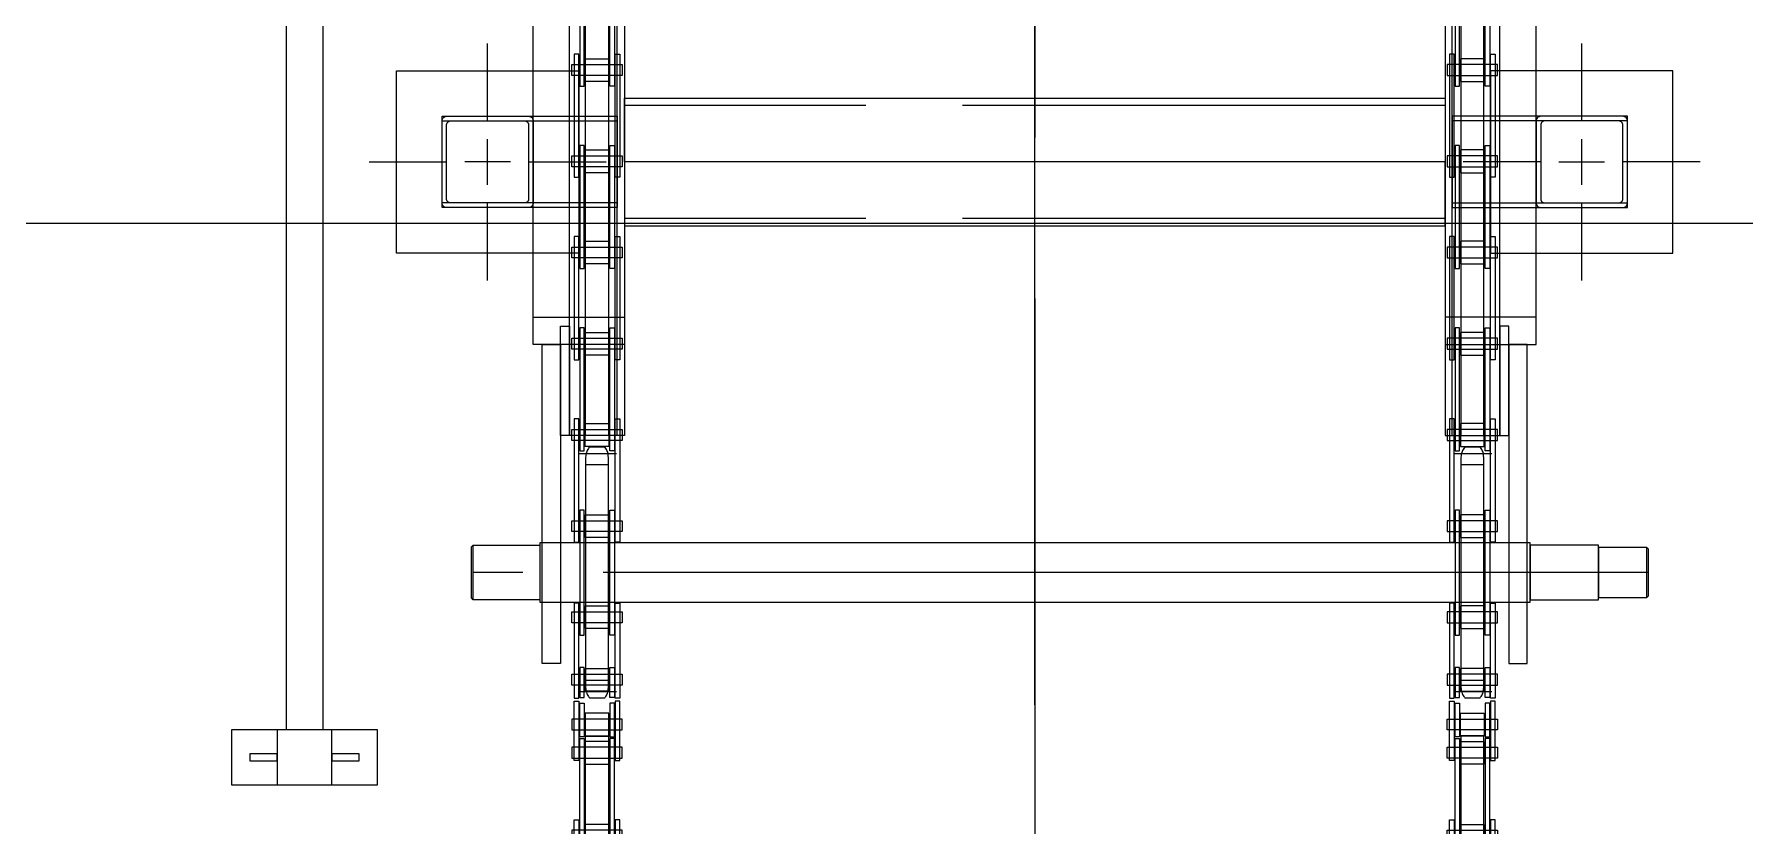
# Model space of a CAD drawing. Extents: x -115306 to 97263, y 46189 to 262006.
# Drawn here: x -42205 to -40329, y 245128 to 245996 of the extents above; entities that cross this region are included whole.
import ezdxf

# ---------------------------------------------------------------- set-up
doc = ezdxf.new("R2010")
doc.units = 0
doc.header["$LTSCALE"] = 508
for name, pattern in [('STYLE_02', [0.694427, 0.486069, -0.208359]), ('STYLE_03', [1.25, 1.041641, -0.208359]), ('STYLE_06', [3.125, 2.083359, -0.347214, 0.347214, -0.347214])]:
    doc.linetypes.add(name, pattern=pattern)
doc.layers.add('CERCHAS', color=211, linetype='CONTINUOUS')
doc.layers.add('INSTALACION_NUEVA', color=7, linetype='CONTINUOUS')

# ---------------------------------------------------------------- blocks, each defined once
blk = doc.blocks.new('*U330')
at = {"layer": 'INSTALACION_NUEVA', "color": 4, "linetype": 'Continuous'}
for p, q in [((-17193.6, 21689.2), (-17151.6, 21689.2)), ((-17193.6, 21428.2), (-17151.6, 21428.2))]:
    blk.add_line(p, q, dxfattribs=at)
at = {"layer": 'INSTALACION_NUEVA', "color": 1, "linetype": 'Continuous'}
for points in [[(-17160.3, 21684.8), (-17160.4, 21686.5), (-17160.5, 21687.7), (-17160.7, 21689), (-17161, 21690.2), (-17161.4, 21691.4), (-17161.9, 21692.5), (-17162.5, 21693.6), (-17163.2, 21694.7), (-17164, 21695.7), (-17164, 21695.7), (-17164.4, 21696.2), (-17181.1, 21696.2), (-17181.6, 21695.7), (-17182.3, 21694.7), (-17183, 21693.6), (-17183.6, 21692.5), (-17184.1, 21691.4), (-17184.5, 21690.2), (-17184.8, 21689), (-17185.1, 21687.7), (-17185.2, 21686.5), (-17185.2, 21686.5), (-17185.3, 21684.9), (-17185.3, 21682.3), (-17185.3, 21435.2), (-17185.3, 21432.6), (-17185.2, 21431), (-17185.1, 21429.7), (-17184.8, 21428.5), (-17184.5, 21427.3), (-17184.1, 21426.1), (-17183.6, 21424.9), (-17183, 21423.8), (-17182.3, 21422.8), (-17181.6, 21421.8), (-17181.1, 21421.2), (-17164.4, 21421.2), (-17164, 21421.8), (-17163.2, 21422.8), (-17162.5, 21423.8), (-17161.9, 21424.9), (-17161.4, 21426.1), (-17161, 21427.3), (-17160.7, 21428.5), (-17160.5, 21429.7), (-17160.4, 21431), (-17160.4, 21431), (-17160.3, 21432.6), (-17160.3, 21435.2), (-17160.3, 21682.3), (-17160.3, 21684.8)], [(-17185.3, 21440.7), (-17160.3, 21440.7), (-17160.3, 21676.7), (-17185.3, 21676.7)]]:
    blk.add_lwpolyline(points, close=True, dxfattribs=at)
blk = doc.blocks.new('*U331')
at = {"layer": 'INSTALACION_NUEVA', "color": 4, "linetype": 'Continuous'}
for p, q in [((-18153.6, 21689.2), (-18111.6, 21689.2)), ((-18153.6, 21428.2), (-18111.6, 21428.2))]:
    blk.add_line(p, q, dxfattribs=at)
at = {"layer": 'INSTALACION_NUEVA', "color": 1, "linetype": 'Continuous'}
for points in [[(-18120.3, 21684.8), (-18120.4, 21686.5), (-18120.5, 21687.7), (-18120.7, 21689), (-18121, 21690.2), (-18121.4, 21691.4), (-18121.9, 21692.5), (-18122.5, 21693.6), (-18123.2, 21694.7), (-18124, 21695.7), (-18124, 21695.7), (-18124.4, 21696.2), (-18141.1, 21696.2), (-18141.6, 21695.7), (-18142.3, 21694.7), (-18143, 21693.6), (-18143.6, 21692.5), (-18144.1, 21691.4), (-18144.5, 21690.2), (-18144.8, 21689), (-18145.1, 21687.7), (-18145.2, 21686.5), (-18145.2, 21686.5), (-18145.3, 21684.9), (-18145.3, 21682.3), (-18145.3, 21435.2), (-18145.3, 21432.6), (-18145.2, 21431), (-18145.1, 21429.7), (-18144.8, 21428.5), (-18144.5, 21427.3), (-18144.1, 21426.1), (-18143.6, 21424.9), (-18143, 21423.8), (-18142.3, 21422.8), (-18141.6, 21421.8), (-18141.1, 21421.2), (-18124.4, 21421.2), (-18124, 21421.8), (-18123.2, 21422.8), (-18122.5, 21423.8), (-18121.9, 21424.9), (-18121.4, 21426.1), (-18121, 21427.3), (-18120.7, 21428.5), (-18120.5, 21429.7), (-18120.4, 21431), (-18120.4, 21431), (-18120.3, 21432.6), (-18120.3, 21435.2), (-18120.3, 21682.3), (-18120.3, 21684.8)], [(-18145.3, 21440.7), (-18120.3, 21440.7), (-18120.3, 21676.7), (-18145.3, 21676.7)]]:
    blk.add_lwpolyline(points, close=True, dxfattribs=at)
blk = doc.blocks.new('*U332')
at = {"layer": 'INSTALACION_NUEVA', "color": 1, "linetype": 'Continuous'}
for p, q in [((-18268.5, 21528.7), (-18268.5, 21588.7)), ((-16981.5, 21531.2), (-16981.5, 21586.2))]:
    blk.add_line(p, q, dxfattribs=at)
at = {"layer": 'INSTALACION_NUEVA', "color": 4, "linetype": 'STYLE_06'}
blk.add_line((-16979.5, 21558.7), (-18268.5, 21558.7), dxfattribs=at)
at = {"layer": 'INSTALACION_NUEVA', "color": 1, "linetype": 'Continuous'}
for points in [[(-18195.5, 21528.7), (-18268.5, 21528.7), (-18270.5, 21530.7), (-18270.5, 21586.7), (-18268.5, 21588.7), (-18195.5, 21588.7)], [(-17109.5, 21591.2), (-18195.5, 21591.2), (-18195.5, 21526.2), (-17109.5, 21526.2)], [(-17034.5, 21588.7), (-17109.5, 21588.7), (-17109.5, 21528.7), (-17034.5, 21528.7)], [(-17034.5, 21531.2), (-16981.5, 21531.2), (-16979.5, 21533.2), (-16979.5, 21584.2), (-16981.5, 21586.2), (-17034.5, 21586.2)]]:
    blk.add_lwpolyline(points, close=True, dxfattribs=at)
at = {"layer": 'INSTALACION_NUEVA', "color": 4}
for name in ['*U331', '*U330']:
    blk.add_blockref(name, (0, 0), dxfattribs=at)
blk = doc.blocks.new('*U337')
at = {"layer": 'INSTALACION_NUEVA', "color": 4, "linetype": 'Continuous'}
for p, q in [((-17102.8, 22178.7), (-17202.8, 22178.7)), ((-17102.8, 21838.7), (-17202.8, 21838.7))]:
    blk.add_line(p, q, dxfattribs=at)
at = {"layer": 'INSTALACION_NUEVA', "color": 1, "linetype": 'Continuous'}
blk.add_lwpolyline([(-17102.8, 21808.7), (-17102.8, 22208.7), (-17202.8, 22208.7), (-17202.8, 21808.7)], close=True, dxfattribs=at)
blk = doc.blocks.new('*U342')
at = {"layer": 'INSTALACION_NUEVA', "color": 1, "linetype": 'Continuous'}
blk.add_lwpolyline([(-17002.8, 21958.7), (-17002.8, 22058.7), (-17194.8, 22058.7), (-17194.8, 21958.7)], close=True, dxfattribs=at)
at = {"layer": 'INSTALACION_NUEVA', "color": 4, "linetype": 'STYLE_03'}
blk.add_lwpolyline([(-17002.8, 21963.7), (-17002.8, 22053.7), (-17194.8, 22053.7), (-17194.8, 21963.7)], close=True, dxfattribs=at)
blk = doc.blocks.new('*U343')
at = {"layer": 'INSTALACION_NUEVA', "color": 1, "linetype": 'STYLE_02'}
blk.add_lwpolyline([(-17002.8, 22053.7), (-17002.8, 22054.2), (-17002.9, 22054.7), (-17003, 22055.2), (-17003.2, 22055.6), (-17003.4, 22056.1), (-17003.6, 22056.5), (-17003.9, 22056.9), (-17004.2, 22057.3), (-17004.6, 22057.6), (-17005, 22057.9), (-17005.4, 22058.1), (-17005.9, 22058.3), (-17006.3, 22058.5), (-17006.8, 22058.6), (-17007.3, 22058.7), (-17007.8, 22058.7), (-17097.8, 22058.7), (-17098.3, 22058.7), (-17098.8, 22058.6), (-17099.2, 22058.5), (-17099.7, 22058.3), (-17100.1, 22058.1), (-17100.6, 22057.9), (-17100.9, 22057.6), (-17101.3, 22057.3), (-17101.6, 22056.9), (-17101.9, 22056.5), (-17102.2, 22056.1), (-17102.4, 22055.6), (-17102.6, 22055.2), (-17102.7, 22054.7), (-17102.8, 22054.2), (-17102.8, 22053.7), (-17102.8, 21963.7), (-17102.8, 21963.2), (-17102.7, 21962.7), (-17102.6, 21962.3), (-17102.4, 21961.8), (-17102.2, 21961.4), (-17101.9, 21960.9), (-17101.6, 21960.5), (-17101.3, 21960.2), (-17100.9, 21959.9), (-17100.6, 21959.6), (-17100.1, 21959.3), (-17099.7, 21959.1), (-17099.2, 21958.9), (-17098.8, 21958.8), (-17098.3, 21958.7), (-17097.8, 21958.7), (-17007.8, 21958.7), (-17007.3, 21958.7), (-17006.8, 21958.8), (-17006.3, 21958.9), (-17005.9, 21959.1), (-17005.4, 21959.3), (-17005, 21959.6), (-17004.6, 21959.8), (-17004.2, 21960.2), (-17003.9, 21960.5), (-17003.6, 21960.9), (-17003.4, 21961.4), (-17003.2, 21961.8), (-17003, 21962.3), (-17002.9, 21962.7), (-17002.8, 21963.2), (-17002.8, 21963.7), (-17002.8, 22053.7)], close=True, dxfattribs=at)
at = {"layer": 'INSTALACION_NUEVA', "color": 4, "linetype": 'STYLE_02'}
blk.add_lwpolyline([(-17007.8, 22049.2), (-17007.8, 22049.7), (-17007.9, 22050.1), (-17008, 22050.5), (-17008.1, 22050.9), (-17008.3, 22051.3), (-17008.5, 22051.7), (-17008.8, 22052.1), (-17009.1, 22052.4), (-17009.4, 22052.7), (-17009.8, 22053), (-17010.2, 22053.2), (-17010.6, 22053.4), (-17011, 22053.5), (-17011.4, 22053.6), (-17011.8, 22053.7), (-17012.3, 22053.7), (-17093.3, 22053.7), (-17093.7, 22053.7), (-17094.2, 22053.6), (-17094.6, 22053.5), (-17095, 22053.4), (-17095.4, 22053.2), (-17095.8, 22053), (-17096.1, 22052.7), (-17096.5, 22052.4), (-17096.8, 22052.1), (-17097, 22051.7), (-17097.2, 22051.3), (-17097.4, 22050.9), (-17097.6, 22050.5), (-17097.7, 22050.1), (-17097.8, 22049.7), (-17097.8, 22049.2), (-17097.8, 21968.2), (-17097.8, 21967.8), (-17097.7, 21967.3), (-17097.6, 21966.9), (-17097.4, 21966.5), (-17097.2, 21966.1), (-17097, 21965.7), (-17096.8, 21965.4), (-17096.5, 21965), (-17096.1, 21964.7), (-17095.8, 21964.5), (-17095.4, 21964.2), (-17095, 21964.1), (-17094.6, 21963.9), (-17094.2, 21963.8), (-17093.7, 21963.7), (-17093.3, 21963.7), (-17012.3, 21963.7), (-17011.8, 21963.7), (-17011.4, 21963.8), (-17011, 21963.9), (-17010.6, 21964.1), (-17010.2, 21964.2), (-17009.8, 21964.5), (-17009.4, 21964.7), (-17009.1, 21965), (-17008.8, 21965.4), (-17008.5, 21965.7), (-17008.3, 21966.1), (-17008.1, 21966.5), (-17008, 21966.9), (-17007.9, 21967.3), (-17007.8, 21967.8), (-17007.8, 21968.2), (-17007.8, 22049.2)], close=True, dxfattribs=at)
blk = doc.blocks.new('*U344')
at = {"layer": 'INSTALACION_NUEVA', "color": 4, "linetype": 'Continuous'}
for p, q in [((-17052.8, 22053.7), (-17052.8, 22138.7)), ((-17052.8, 21983.7), (-17052.8, 22033.7)), ((-17097.8, 22008.7), (-17182.8, 22008.7)), ((-17077.8, 22008.7), (-17027.8, 22008.7)), ((-16922.8, 22008.7), (-17007.8, 22008.7)), ((-17052.8, 21878.7), (-17052.8, 21963.7))]:
    blk.add_line(p, q, dxfattribs=at)
blk = doc.blocks.new('*U345')
at = {"layer": 'INSTALACION_NUEVA', "color": 4, "linetype": 'STYLE_03'}
for p, q in [((-17202.8, 22070.7), (-18102.8, 22070.7)), ((-17202.8, 21946.7), (-18102.8, 21946.7))]:
    blk.add_line(p, q, dxfattribs=at)
at = {"layer": 'INSTALACION_NUEVA', "color": 1, "linetype": 'Continuous'}
for points in [[(-17202.8, 22078.7), (-17202.8, 22008.7), (-18102.8, 22008.7), (-18102.8, 22078.7)], [(-17202.8, 21938.7), (-17202.8, 22008.7), (-18102.8, 22008.7), (-18102.8, 21938.7)]]:
    blk.add_lwpolyline(points, close=True, dxfattribs=at)
blk = doc.blocks.new('*U350')
at = {"layer": 'INSTALACION_NUEVA', "color": 4, "linetype": 'Continuous'}
for p, q in [((-18202.8, 22178.7), (-18102.8, 22178.7)), ((-18202.8, 21838.7), (-18102.8, 21838.7))]:
    blk.add_line(p, q, dxfattribs=at)
at = {"layer": 'INSTALACION_NUEVA', "color": 1, "linetype": 'Continuous'}
blk.add_lwpolyline([(-18202.8, 21808.7), (-18202.8, 22208.7), (-18102.8, 22208.7), (-18102.8, 21808.7)], close=True, dxfattribs=at)
blk = doc.blocks.new('*U355')
at = {"layer": 'INSTALACION_NUEVA', "color": 1, "linetype": 'Continuous'}
blk.add_lwpolyline([(-18302.8, 21958.7), (-18302.8, 22058.7), (-18110.8, 22058.7), (-18110.8, 21958.7)], close=True, dxfattribs=at)
at = {"layer": 'INSTALACION_NUEVA', "color": 4, "linetype": 'STYLE_03'}
blk.add_lwpolyline([(-18302.8, 21963.7), (-18302.8, 22053.7), (-18110.8, 22053.7), (-18110.8, 21963.7)], close=True, dxfattribs=at)
blk = doc.blocks.new('*U356')
at = {"layer": 'INSTALACION_NUEVA', "color": 1, "linetype": 'STYLE_02'}
blk.add_lwpolyline([(-18302.8, 22053.7), (-18302.8, 22054.2), (-18302.7, 22054.7), (-18302.6, 22055.2), (-18302.4, 22055.6), (-18302.2, 22056.1), (-18301.9, 22056.5), (-18301.6, 22056.9), (-18301.3, 22057.3), (-18300.9, 22057.6), (-18300.6, 22057.9), (-18300.1, 22058.1), (-18299.7, 22058.3), (-18299.2, 22058.5), (-18298.8, 22058.6), (-18298.3, 22058.7), (-18297.8, 22058.7), (-18207.8, 22058.7), (-18207.3, 22058.7), (-18206.8, 22058.6), (-18206.3, 22058.5), (-18205.9, 22058.3), (-18205.4, 22058.1), (-18205, 22057.9), (-18204.6, 22057.6), (-18204.2, 22057.3), (-18203.9, 22056.9), (-18203.6, 22056.5), (-18203.4, 22056.1), (-18203.2, 22055.6), (-18203, 22055.2), (-18202.9, 22054.7), (-18202.8, 22054.2), (-18202.8, 22053.7), (-18202.8, 21963.7), (-18202.8, 21963.2), (-18202.9, 21962.7), (-18203, 21962.3), (-18203.2, 21961.8), (-18203.4, 21961.4), (-18203.6, 21960.9), (-18203.9, 21960.5), (-18204.2, 21960.2), (-18204.6, 21959.9), (-18205, 21959.6), (-18205.4, 21959.3), (-18205.9, 21959.1), (-18206.3, 21958.9), (-18206.8, 21958.8), (-18207.3, 21958.7), (-18207.8, 21958.7), (-18297.8, 21958.7), (-18298.3, 21958.7), (-18298.8, 21958.8), (-18299.2, 21958.9), (-18299.7, 21959.1), (-18300.1, 21959.3), (-18300.6, 21959.6), (-18300.9, 21959.8), (-18301.3, 21960.2), (-18301.6, 21960.5), (-18301.9, 21960.9), (-18302.2, 21961.4), (-18302.4, 21961.8), (-18302.6, 21962.3), (-18302.7, 21962.7), (-18302.8, 21963.2), (-18302.8, 21963.7), (-18302.8, 22053.7)], close=True, dxfattribs=at)
at = {"layer": 'INSTALACION_NUEVA', "color": 4, "linetype": 'STYLE_02'}
blk.add_lwpolyline([(-18297.8, 22049.2), (-18297.8, 22049.7), (-18297.7, 22050.1), (-18297.6, 22050.5), (-18297.4, 22050.9), (-18297.2, 22051.3), (-18297, 22051.7), (-18296.8, 22052.1), (-18296.5, 22052.4), (-18296.1, 22052.7), (-18295.8, 22053), (-18295.4, 22053.2), (-18295, 22053.4), (-18294.6, 22053.5), (-18294.2, 22053.6), (-18293.7, 22053.7), (-18293.3, 22053.7), (-18212.3, 22053.7), (-18211.8, 22053.7), (-18211.4, 22053.6), (-18211, 22053.5), (-18210.6, 22053.4), (-18210.2, 22053.2), (-18209.8, 22053), (-18209.4, 22052.7), (-18209.1, 22052.4), (-18208.8, 22052.1), (-18208.5, 22051.7), (-18208.3, 22051.3), (-18208.1, 22050.9), (-18208, 22050.5), (-18207.9, 22050.1), (-18207.8, 22049.7), (-18207.8, 22049.2), (-18207.8, 21968.2), (-18207.8, 21967.8), (-18207.9, 21967.3), (-18208, 21966.9), (-18208.1, 21966.5), (-18208.3, 21966.1), (-18208.5, 21965.7), (-18208.8, 21965.4), (-18209.1, 21965), (-18209.4, 21964.7), (-18209.8, 21964.5), (-18210.2, 21964.2), (-18210.6, 21964.1), (-18211, 21963.9), (-18211.4, 21963.8), (-18211.8, 21963.7), (-18212.3, 21963.7), (-18293.3, 21963.7), (-18293.7, 21963.7), (-18294.2, 21963.8), (-18294.6, 21963.9), (-18295, 21964.1), (-18295.4, 21964.2), (-18295.8, 21964.5), (-18296.1, 21964.7), (-18296.5, 21965), (-18296.8, 21965.4), (-18297, 21965.7), (-18297.2, 21966.1), (-18297.4, 21966.5), (-18297.6, 21966.9), (-18297.7, 21967.3), (-18297.8, 21967.8), (-18297.8, 21968.2), (-18297.8, 22049.2)], close=True, dxfattribs=at)
blk = doc.blocks.new('*U357')
at = {"layer": 'INSTALACION_NUEVA', "color": 4, "linetype": 'Continuous'}
for p, q in [((-18252.8, 22053.7), (-18252.8, 22138.7)), ((-18252.8, 21983.7), (-18252.8, 22033.7)), ((-18382.8, 22008.7), (-18297.8, 22008.7)), ((-18227.8, 22008.7), (-18277.8, 22008.7)), ((-18207.8, 22008.7), (-18122.8, 22008.7)), ((-18252.8, 21878.7), (-18252.8, 21963.7))]:
    blk.add_line(p, q, dxfattribs=at)
blk = doc.blocks.new('*U360')
at = {"layer": 'INSTALACION_NUEVA', "color": 4, "linetype": 'Continuous'}
for points in [[(-17191.8, 22426.9), (-17191.8, 22291.9), (-17186.8, 22291.9), (-17186.8, 22426.9)], [(-17158.8, 22426.9), (-17153.8, 22426.9), (-17153.8, 22291.9), (-17158.8, 22291.9)], [(-17197.8, 22326.9), (-17197.8, 22191.9), (-17192.8, 22191.9), (-17192.8, 22326.9)], [(-17152.8, 22326.9), (-17147.8, 22326.9), (-17147.8, 22191.9), (-17152.8, 22191.9)], [(-17200.3, 22315.4), (-17200.3, 22303.4), (-17145.3, 22303.4), (-17145.3, 22315.4)], [(-17185.8, 22321.9), (-17185.8, 22296.9), (-17159.8, 22296.9), (-17159.8, 22321.9)], [(-17200.3, 22215.4), (-17200.3, 22203.4), (-17145.3, 22203.4), (-17145.3, 22215.4)], [(-17191.8, 22226.9), (-17191.8, 22091.9), (-17186.8, 22091.9), (-17186.8, 22226.9)], [(-17185.8, 22221.9), (-17185.8, 22196.9), (-17159.8, 22196.9), (-17159.8, 22221.9)], [(-17158.8, 22226.9), (-17153.8, 22226.9), (-17153.8, 22091.9), (-17158.8, 22091.9)], [(-17197.8, 22126.9), (-17197.8, 21991.9), (-17192.8, 21991.9), (-17192.8, 22126.9)], [(-17185.8, 22121.9), (-17185.8, 22096.9), (-17159.8, 22096.9), (-17159.8, 22121.9)], [(-17152.8, 22126.9), (-17147.8, 22126.9), (-17147.8, 21991.9), (-17152.8, 21991.9)], [(-17200.3, 22115.4), (-17200.3, 22103.4), (-17145.3, 22103.4), (-17145.3, 22115.4)], [(-17191.8, 22026.9), (-17191.8, 21891.9), (-17186.8, 21891.9), (-17186.8, 22026.9)], [(-17158.8, 22026.9), (-17153.8, 22026.9), (-17153.8, 21891.9), (-17158.8, 21891.9)], [(-17200.3, 22015.4), (-17200.3, 22003.4), (-17145.3, 22003.4), (-17145.3, 22015.4)], [(-17185.8, 22021.9), (-17185.8, 21996.9), (-17159.8, 21996.9), (-17159.8, 22021.9)], [(-17200.3, 21915.4), (-17200.3, 21903.4), (-17145.3, 21903.4), (-17145.3, 21915.4)], [(-17197.8, 21926.9), (-17197.8, 21791.9), (-17192.8, 21791.9), (-17192.8, 21926.9)], [(-17185.8, 21921.9), (-17185.8, 21896.9), (-17159.8, 21896.9), (-17159.8, 21921.9)], [(-17152.8, 21926.9), (-17147.8, 21926.9), (-17147.8, 21791.9), (-17152.8, 21791.9)], [(-17191.8, 21826.9), (-17191.8, 21691.9), (-17186.8, 21691.9), (-17186.8, 21826.9)], [(-17185.8, 21821.9), (-17185.8, 21796.9), (-17159.8, 21796.9), (-17159.8, 21821.9)], [(-17158.8, 21826.9), (-17153.8, 21826.9), (-17153.8, 21691.9), (-17158.8, 21691.9)], [(-17200.3, 21815.4), (-17200.3, 21803.4), (-17145.3, 21803.4), (-17145.3, 21815.4)], [(-17197.8, 21726.9), (-17197.8, 21591.9), (-17192.8, 21591.9), (-17192.8, 21726.9)], [(-17152.8, 21726.9), (-17147.8, 21726.9), (-17147.8, 21591.9), (-17152.8, 21591.9)], [(-17200.3, 21715.4), (-17200.3, 21703.4), (-17145.3, 21703.4), (-17145.3, 21715.4)], [(-17185.8, 21721.9), (-17185.8, 21696.9), (-17159.8, 21696.9), (-17159.8, 21721.9)], [(-17200.3, 21615.4), (-17200.3, 21603.4), (-17145.3, 21603.4), (-17145.3, 21615.4)], [(-17191.8, 21626.9), (-17191.8, 21490), (-17186.8, 21490), (-17186.8, 21626.9)], [(-17185.8, 21621.9), (-17185.8, 21596.9), (-17159.8, 21596.9), (-17159.8, 21621.9)], [(-17158.8, 21626.9), (-17153.8, 21626.9), (-17153.8, 21490), (-17158.8, 21490)], [(-17197.8, 21525), (-17197.8, 21421), (-17192.8, 21421), (-17192.8, 21525)], [(-17185.8, 21522.1), (-17185.8, 21497.1), (-17159.8, 21497.1), (-17159.8, 21522.1)], [(-17152.8, 21525), (-17147.8, 21525), (-17147.8, 21421), (-17152.8, 21421)], [(-17200.3, 21515.6), (-17200.3, 21503.6), (-17145.3, 21503.6), (-17145.3, 21515.6)], [(-17200.3, 21447), (-17200.3, 21435), (-17145.3, 21435), (-17145.3, 21447)], [(-17191.8, 21454.5), (-17191.8, 21421.5), (-17186.8, 21421.5), (-17186.8, 21454.5)], [(-17185.8, 21453.5), (-17185.8, 21428.5), (-17159.8, 21428.5), (-17159.8, 21453.5)], [(-17158.8, 21454.5), (-17153.8, 21454.5), (-17153.8, 21421.5), (-17158.8, 21421.5)]]:
    blk.add_lwpolyline(points, close=True, dxfattribs=at)
blk = doc.blocks.new('*U361')
at = {"layer": 'INSTALACION_NUEVA', "color": 4, "linetype": 'Continuous'}
for points in [[(-18146.8, 22426.9), (-18151.8, 22426.9), (-18151.8, 22291.9), (-18146.8, 22291.9)], [(-18113.8, 22426.9), (-18113.8, 22291.9), (-18118.8, 22291.9), (-18118.8, 22426.9)], [(-18152.8, 22326.9), (-18157.8, 22326.9), (-18157.8, 22191.9), (-18152.8, 22191.9)], [(-18107.8, 22326.9), (-18107.8, 22191.9), (-18112.8, 22191.9), (-18112.8, 22326.9)], [(-18105.3, 22315.4), (-18105.3, 22303.4), (-18160.3, 22303.4), (-18160.3, 22315.4)], [(-18119.8, 22321.9), (-18119.8, 22296.9), (-18145.8, 22296.9), (-18145.8, 22321.9)], [(-18105.3, 22215.4), (-18105.3, 22203.4), (-18160.3, 22203.4), (-18160.3, 22215.4)], [(-18146.8, 22226.9), (-18151.8, 22226.9), (-18151.8, 22091.9), (-18146.8, 22091.9)], [(-18119.8, 22221.9), (-18119.8, 22196.9), (-18145.8, 22196.9), (-18145.8, 22221.9)], [(-18113.8, 22226.9), (-18113.8, 22091.9), (-18118.8, 22091.9), (-18118.8, 22226.9)], [(-18152.8, 22126.9), (-18157.8, 22126.9), (-18157.8, 21991.9), (-18152.8, 21991.9)], [(-18119.8, 22121.9), (-18119.8, 22096.9), (-18145.8, 22096.9), (-18145.8, 22121.9)], [(-18107.8, 22126.9), (-18107.8, 21991.9), (-18112.8, 21991.9), (-18112.8, 22126.9)], [(-18105.3, 22115.4), (-18105.3, 22103.4), (-18160.3, 22103.4), (-18160.3, 22115.4)], [(-18146.8, 22026.9), (-18151.8, 22026.9), (-18151.8, 21891.9), (-18146.8, 21891.9)], [(-18113.8, 22026.9), (-18113.8, 21891.9), (-18118.8, 21891.9), (-18118.8, 22026.9)], [(-18105.3, 22015.4), (-18105.3, 22003.4), (-18160.3, 22003.4), (-18160.3, 22015.4)], [(-18119.8, 22021.9), (-18119.8, 21996.9), (-18145.8, 21996.9), (-18145.8, 22021.9)], [(-18105.3, 21915.4), (-18105.3, 21903.4), (-18160.3, 21903.4), (-18160.3, 21915.4)], [(-18152.8, 21926.9), (-18157.8, 21926.9), (-18157.8, 21791.9), (-18152.8, 21791.9)], [(-18119.8, 21921.9), (-18119.8, 21896.9), (-18145.8, 21896.9), (-18145.8, 21921.9)], [(-18107.8, 21926.9), (-18107.8, 21791.9), (-18112.8, 21791.9), (-18112.8, 21926.9)], [(-18146.8, 21826.9), (-18151.8, 21826.9), (-18151.8, 21691.9), (-18146.8, 21691.9)], [(-18119.8, 21821.9), (-18119.8, 21796.9), (-18145.8, 21796.9), (-18145.8, 21821.9)], [(-18113.8, 21826.9), (-18113.8, 21691.9), (-18118.8, 21691.9), (-18118.8, 21826.9)], [(-18105.3, 21815.4), (-18105.3, 21803.4), (-18160.3, 21803.4), (-18160.3, 21815.4)], [(-18152.8, 21726.9), (-18157.8, 21726.9), (-18157.8, 21591.9), (-18152.8, 21591.9)], [(-18107.8, 21726.9), (-18107.8, 21591.9), (-18112.8, 21591.9), (-18112.8, 21726.9)], [(-18105.3, 21715.4), (-18105.3, 21703.4), (-18160.3, 21703.4), (-18160.3, 21715.4)], [(-18119.8, 21721.9), (-18119.8, 21696.9), (-18145.8, 21696.9), (-18145.8, 21721.9)], [(-18105.3, 21615.4), (-18105.3, 21603.4), (-18160.3, 21603.4), (-18160.3, 21615.4)], [(-18146.8, 21626.9), (-18151.8, 21626.9), (-18151.8, 21490), (-18146.8, 21490)], [(-18119.8, 21621.9), (-18119.8, 21596.9), (-18145.8, 21596.9), (-18145.8, 21621.9)], [(-18113.8, 21626.9), (-18113.8, 21490), (-18118.8, 21490), (-18118.8, 21626.9)], [(-18152.8, 21525), (-18157.8, 21525), (-18157.8, 21421), (-18152.8, 21421)], [(-18119.8, 21522.1), (-18119.8, 21497.1), (-18145.8, 21497.1), (-18145.8, 21522.1)], [(-18107.8, 21525), (-18107.8, 21421), (-18112.8, 21421), (-18112.8, 21525)], [(-18105.3, 21515.6), (-18105.3, 21503.6), (-18160.3, 21503.6), (-18160.3, 21515.6)], [(-18105.3, 21447), (-18105.3, 21435), (-18160.3, 21435), (-18160.3, 21447)], [(-18146.8, 21454.5), (-18151.8, 21454.5), (-18151.8, 21421.5), (-18146.8, 21421.5)], [(-18119.8, 21453.5), (-18119.8, 21428.5), (-18145.8, 21428.5), (-18145.8, 21453.5)], [(-18113.8, 21454.5), (-18113.8, 21421.5), (-18118.8, 21421.5), (-18118.8, 21454.5)]]:
    blk.add_lwpolyline(points, close=True, dxfattribs=at)
blk = doc.blocks.new('*U362')
at = {"layer": 'INSTALACION_NUEVA', "color": 4, "linetype": 'STYLE_06'}
for p, q in [((-17652.8, 21413.7), (-17652.8, 24688.7)), ((-17067.8, 21558.7), (-18288.8, 21558.7))]:
    blk.add_line(p, q, dxfattribs=at)
at = {"layer": 'INSTALACION_NUEVA', "color": 4, "linetype": 'STYLE_03'}
for p, q in [((-18110.8, 21708.7), (-18110.8, 24608.7)), ((-17194.8, 21708.7), (-17194.8, 24608.7))]:
    blk.add_line(p, q, dxfattribs=at)
at = {"layer": 'INSTALACION_NUEVA', "color": 1, "linetype": 'Continuous'}
for points in [[(-18162.8, 21708.7), (-18162.8, 24608.7), (-18102.8, 24608.7), (-18102.8, 21708.7)], [(-17142.8, 21708.7), (-17142.8, 24608.7), (-17202.8, 24608.7), (-17202.8, 21708.7)], [(-18145.3, 21708.7), (-18145.3, 24508.7), (-18120.3, 24508.7), (-18120.3, 21708.7)], [(-17160.3, 21708.7), (-17160.3, 24508.7), (-17185.3, 24508.7), (-17185.3, 21708.7)], [(-18352.8, 21908.7), (-18352.8, 22108.7), (-18152.8, 22108.7), (-18152.8, 21908.7)], [(-16952.8, 21908.7), (-16952.8, 22108.7), (-17152.8, 22108.7), (-17152.8, 21908.7)], [(-18172.8, 21708.7), (-18172.8, 21828.7), (-18162.8, 21828.7), (-18162.8, 21708.7)], [(-17132.8, 21708.7), (-17132.8, 21828.7), (-17142.8, 21828.7), (-17142.8, 21708.7)], [(-18192.8, 21458.7), (-18192.8, 21808.7), (-18172.8, 21808.7), (-18172.8, 21458.7)], [(-17112.8, 21458.7), (-17112.8, 21808.7), (-17132.8, 21808.7), (-17132.8, 21458.7)]]:
    blk.add_lwpolyline(points, close=True, dxfattribs=at)
at = {"layer": 'INSTALACION_NUEVA', "color": 4}
for name in ['*U361', '*U360', '*U350', '*U337', '*U357', '*U344', '*U345', '*U355', '*U356', '*U342', '*U343', '*U332']:
    blk.add_blockref(name, (0, 0), dxfattribs=at)
blk = doc.blocks.new('*U423')
at = {"layer": 'INSTALACION_NUEVA', "color": 6, "linetype": 'Continuous'}
for points in [[(-17197.8, 21352.5), (-17197.8, 21417.5), (-17192.8, 21417.5), (-17192.8, 21352.5)], [(-17191.8, 21378.5), (-17191.8, 21415.5), (-17186.8, 21415.5), (-17186.8, 21378.5)], [(-17158.8, 21378.5), (-17153.8, 21378.5), (-17153.8, 21415.5), (-17158.8, 21415.5)], [(-17152.8, 21352.5), (-17147.8, 21352.5), (-17147.8, 21417.5), (-17152.8, 21417.5)], [(-17200.3, 21386), (-17200.3, 21398), (-17145.3, 21398), (-17145.3, 21386)], [(-17185.8, 21379.5), (-17185.8, 21404.5), (-17159.8, 21404.5), (-17159.8, 21379.5)], [(-17191.8, 21252.5), (-17191.8, 21376.5), (-17186.8, 21376.5), (-17186.8, 21252.5)], [(-17185.8, 21348.5), (-17185.8, 21373.5), (-17159.8, 21373.5), (-17159.8, 21348.5)], [(-17158.8, 21252.5), (-17153.8, 21252.5), (-17153.8, 21376.5), (-17158.8, 21376.5)], [(-17200.3, 21355), (-17200.3, 21367), (-17145.3, 21367), (-17145.3, 21355)], [(-17200.3, 21264), (-17200.3, 21276), (-17145.3, 21276), (-17145.3, 21264)], [(-17197.8, 21152.5), (-17197.8, 21287.5), (-17192.8, 21287.5), (-17192.8, 21152.5)], [(-17185.8, 21257.5), (-17185.8, 21282.5), (-17159.8, 21282.5), (-17159.8, 21257.5)], [(-17152.8, 21152.5), (-17147.8, 21152.5), (-17147.8, 21287.5), (-17152.8, 21287.5)], [(-17191.8, 21052.5), (-17191.8, 21187.5), (-17186.8, 21187.5), (-17186.8, 21052.5)], [(-17185.8, 21157.5), (-17185.8, 21182.5), (-17159.8, 21182.5), (-17159.8, 21157.5)], [(-17158.8, 21052.5), (-17153.8, 21052.5), (-17153.8, 21187.5), (-17158.8, 21187.5)], [(-17200.3, 21164), (-17200.3, 21176), (-17145.3, 21176), (-17145.3, 21164)], [(-17197.8, 20952.5), (-17197.8, 21087.5), (-17192.8, 21087.5), (-17192.8, 20952.5)], [(-17152.8, 20952.5), (-17147.8, 20952.5), (-17147.8, 21087.5), (-17152.8, 21087.5)], [(-17200.3, 21064), (-17200.3, 21076), (-17145.3, 21076), (-17145.3, 21064)], [(-17185.8, 21057.5), (-17185.8, 21082.5), (-17159.8, 21082.5), (-17159.8, 21057.5)], [(-17200.3, 20964), (-17200.3, 20976), (-17145.3, 20976), (-17145.3, 20964)], [(-17191.8, 20852.5), (-17191.8, 20987.5), (-17186.8, 20987.5), (-17186.8, 20852.5)], [(-17185.8, 20957.5), (-17185.8, 20982.5), (-17159.8, 20982.5), (-17159.8, 20957.5)], [(-17158.8, 20852.5), (-17153.8, 20852.5), (-17153.8, 20987.5), (-17158.8, 20987.5)], [(-17197.8, 20752.5), (-17197.8, 20887.5), (-17192.8, 20887.5), (-17192.8, 20752.5)], [(-17185.8, 20857.5), (-17185.8, 20882.5), (-17159.8, 20882.5), (-17159.8, 20857.5)], [(-17152.8, 20752.5), (-17147.8, 20752.5), (-17147.8, 20887.5), (-17152.8, 20887.5)], [(-17200.3, 20864), (-17200.3, 20876), (-17145.3, 20876), (-17145.3, 20864)], [(-17191.8, 20652.5), (-17191.8, 20787.5), (-17186.8, 20787.5), (-17186.8, 20652.5)], [(-17158.8, 20652.5), (-17153.8, 20652.5), (-17153.8, 20787.5), (-17158.8, 20787.5)], [(-17200.3, 20764), (-17200.3, 20776), (-17145.3, 20776), (-17145.3, 20764)], [(-17185.8, 20757.5), (-17185.8, 20782.5), (-17159.8, 20782.5), (-17159.8, 20757.5)], [(-17200.3, 20664), (-17200.3, 20676), (-17145.3, 20676), (-17145.3, 20664)], [(-17197.8, 20552.5), (-17197.8, 20687.5), (-17192.8, 20687.5), (-17192.8, 20552.5)], [(-17185.8, 20657.5), (-17185.8, 20682.5), (-17159.8, 20682.5), (-17159.8, 20657.5)], [(-17152.8, 20552.5), (-17147.8, 20552.5), (-17147.8, 20687.5), (-17152.8, 20687.5)], [(-17191.8, 20452.5), (-17191.8, 20587.5), (-17186.8, 20587.5), (-17186.8, 20452.5)], [(-17185.8, 20557.5), (-17185.8, 20582.5), (-17159.8, 20582.5), (-17159.8, 20557.5)], [(-17158.8, 20452.5), (-17153.8, 20452.5), (-17153.8, 20587.5), (-17158.8, 20587.5)], [(-17200.3, 20564), (-17200.3, 20576), (-17145.3, 20576), (-17145.3, 20564)]]:
    blk.add_lwpolyline(points, close=True, dxfattribs=at)
blk = doc.blocks.new('*U424')
at = {"layer": 'INSTALACION_NUEVA', "color": 6, "linetype": 'Continuous'}
for points in [[(-18152.8, 21352.5), (-18157.8, 21352.5), (-18157.8, 21417.5), (-18152.8, 21417.5)], [(-18146.8, 21378.5), (-18151.8, 21378.5), (-18151.8, 21415.5), (-18146.8, 21415.5)], [(-18113.8, 21378.5), (-18113.8, 21415.5), (-18118.8, 21415.5), (-18118.8, 21378.5)], [(-18107.8, 21352.5), (-18107.8, 21417.5), (-18112.8, 21417.5), (-18112.8, 21352.5)], [(-18105.3, 21386), (-18105.3, 21398), (-18160.3, 21398), (-18160.3, 21386)], [(-18119.8, 21379.5), (-18119.8, 21404.5), (-18145.8, 21404.5), (-18145.8, 21379.5)], [(-18146.8, 21252.5), (-18151.8, 21252.5), (-18151.8, 21376.5), (-18146.8, 21376.5)], [(-18119.8, 21348.5), (-18119.8, 21373.5), (-18145.8, 21373.5), (-18145.8, 21348.5)], [(-18113.8, 21252.5), (-18113.8, 21376.5), (-18118.8, 21376.5), (-18118.8, 21252.5)], [(-18105.3, 21355), (-18105.3, 21367), (-18160.3, 21367), (-18160.3, 21355)], [(-18105.3, 21264), (-18105.3, 21276), (-18160.3, 21276), (-18160.3, 21264)], [(-18152.8, 21152.5), (-18157.8, 21152.5), (-18157.8, 21287.5), (-18152.8, 21287.5)], [(-18119.8, 21257.5), (-18119.8, 21282.5), (-18145.8, 21282.5), (-18145.8, 21257.5)], [(-18107.8, 21152.5), (-18107.8, 21287.5), (-18112.8, 21287.5), (-18112.8, 21152.5)], [(-18146.8, 21052.5), (-18151.8, 21052.5), (-18151.8, 21187.5), (-18146.8, 21187.5)], [(-18119.8, 21157.5), (-18119.8, 21182.5), (-18145.8, 21182.5), (-18145.8, 21157.5)], [(-18113.8, 21052.5), (-18113.8, 21187.5), (-18118.8, 21187.5), (-18118.8, 21052.5)], [(-18105.3, 21164), (-18105.3, 21176), (-18160.3, 21176), (-18160.3, 21164)], [(-18152.8, 20952.5), (-18157.8, 20952.5), (-18157.8, 21087.5), (-18152.8, 21087.5)], [(-18107.8, 20952.5), (-18107.8, 21087.5), (-18112.8, 21087.5), (-18112.8, 20952.5)], [(-18105.3, 21064), (-18105.3, 21076), (-18160.3, 21076), (-18160.3, 21064)], [(-18119.8, 21057.5), (-18119.8, 21082.5), (-18145.8, 21082.5), (-18145.8, 21057.5)], [(-18105.3, 20964), (-18105.3, 20976), (-18160.3, 20976), (-18160.3, 20964)], [(-18146.8, 20852.5), (-18151.8, 20852.5), (-18151.8, 20987.5), (-18146.8, 20987.5)], [(-18119.8, 20957.5), (-18119.8, 20982.5), (-18145.8, 20982.5), (-18145.8, 20957.5)], [(-18113.8, 20852.5), (-18113.8, 20987.5), (-18118.8, 20987.5), (-18118.8, 20852.5)], [(-18152.8, 20752.5), (-18157.8, 20752.5), (-18157.8, 20887.5), (-18152.8, 20887.5)], [(-18119.8, 20857.5), (-18119.8, 20882.5), (-18145.8, 20882.5), (-18145.8, 20857.5)], [(-18107.8, 20752.5), (-18107.8, 20887.5), (-18112.8, 20887.5), (-18112.8, 20752.5)], [(-18105.3, 20864), (-18105.3, 20876), (-18160.3, 20876), (-18160.3, 20864)], [(-18146.8, 20652.5), (-18151.8, 20652.5), (-18151.8, 20787.5), (-18146.8, 20787.5)], [(-18113.8, 20652.5), (-18113.8, 20787.5), (-18118.8, 20787.5), (-18118.8, 20652.5)], [(-18105.3, 20764), (-18105.3, 20776), (-18160.3, 20776), (-18160.3, 20764)], [(-18119.8, 20757.5), (-18119.8, 20782.5), (-18145.8, 20782.5), (-18145.8, 20757.5)], [(-18105.3, 20664), (-18105.3, 20676), (-18160.3, 20676), (-18160.3, 20664)], [(-18152.8, 20552.5), (-18157.8, 20552.5), (-18157.8, 20687.5), (-18152.8, 20687.5)], [(-18119.8, 20657.5), (-18119.8, 20682.5), (-18145.8, 20682.5), (-18145.8, 20657.5)], [(-18107.8, 20552.5), (-18107.8, 20687.5), (-18112.8, 20687.5), (-18112.8, 20552.5)], [(-18146.8, 20452.5), (-18151.8, 20452.5), (-18151.8, 20587.5), (-18146.8, 20587.5)], [(-18119.8, 20557.5), (-18119.8, 20582.5), (-18145.8, 20582.5), (-18145.8, 20557.5)], [(-18113.8, 20452.5), (-18113.8, 20587.5), (-18118.8, 20587.5), (-18118.8, 20452.5)], [(-18105.3, 20564), (-18105.3, 20576), (-18160.3, 20576), (-18160.3, 20564)]]:
    blk.add_lwpolyline(points, close=True, dxfattribs=at)
blk = doc.blocks.new('*U427')
at = {"layer": 'INSTALACION_NUEVA', "color": 7, "linetype": 'Continuous'}
for points in [[(-18145.3, 21158.9), (-18145.3, 21379.3), (-18120.3, 21379.3), (-18120.3, 21158.9)], [(-17160.3, 21379.3), (-17185.3, 21379.3), (-17185.3, 21158.9), (-17160.3, 21158.9)]]:
    blk.add_lwpolyline(points, close=True, dxfattribs=at)
at = {"layer": 'INSTALACION_NUEVA', "color": 6}
for name in ['*U424', '*U423']:
    blk.add_blockref(name, (0, 0), dxfattribs=at)
blk = doc.blocks.new('*U432')
at = {"layer": 'INSTALACION_NUEVA', "color": 4}
for name in ['*U362', '*U427']:
    blk.add_blockref(name, (0, 0), dxfattribs=at)
blk = doc.blocks.new('*U137')
at = {"layer": 'INSTALACION_NUEVA', "color": 5, "linetype": 'Continuous'}
for points in [[(-18533.5, 21386), (-18533.5, 21326), (-18373.5, 21326), (-18373.5, 21386)], [(-18483.5, 21386), (-18483.5, 21326), (-18423.5, 21326), (-18423.5, 21386)], [(-18513.5, 21360), (-18513.5, 21352), (-18483.5, 21352), (-18483.5, 21360)], [(-18423.5, 21360), (-18423.5, 21352), (-18393.5, 21352), (-18393.5, 21360)]]:
    blk.add_lwpolyline(points, close=True, dxfattribs=at)
blk = doc.blocks.new('*U139')
at = {"layer": 'INSTALACION_NUEVA', "color": 5, "linetype": 'Continuous'}
blk.add_lwpolyline([(-18433.5, 23326), (-18433.5, 21386), (-18473.5, 21386), (-18473.5, 23326)], close=True, dxfattribs=at)
at = {"layer": 'INSTALACION_NUEVA', "color": 4}
blk.add_blockref('*U137', (0, 0), dxfattribs=at)

msp = doc.modelspace()

# ---------------------------------------------------------------- linework, layer by layer
at = {"layer": 'CERCHAS', "linetype": 'Continuous'}
msp.add_line((-27408.57, 245788.69), (-48408.57, 245788.68), dxfattribs=at)
at = {"layer": 'INSTALACION_NUEVA', "color": 4, "linetype": 'STYLE_06'}
msp.add_line((-41107.99, 252056.44), (-41107.99, 238385.43), dxfattribs=at)

# ---------------------------------------------------------------- block references
at = {"layer": 'INSTALACION_NUEVA', "color": 7}
msp.add_blockref('*U139', (-23455.21, 223847.38), dxfattribs=at)
at = {"layer": 'INSTALACION_NUEVA', "color": 4}
msp.add_blockref('*U432', (-23455.21, 223847.38), dxfattribs=at)

doc.saveas('drawing.dxf')
